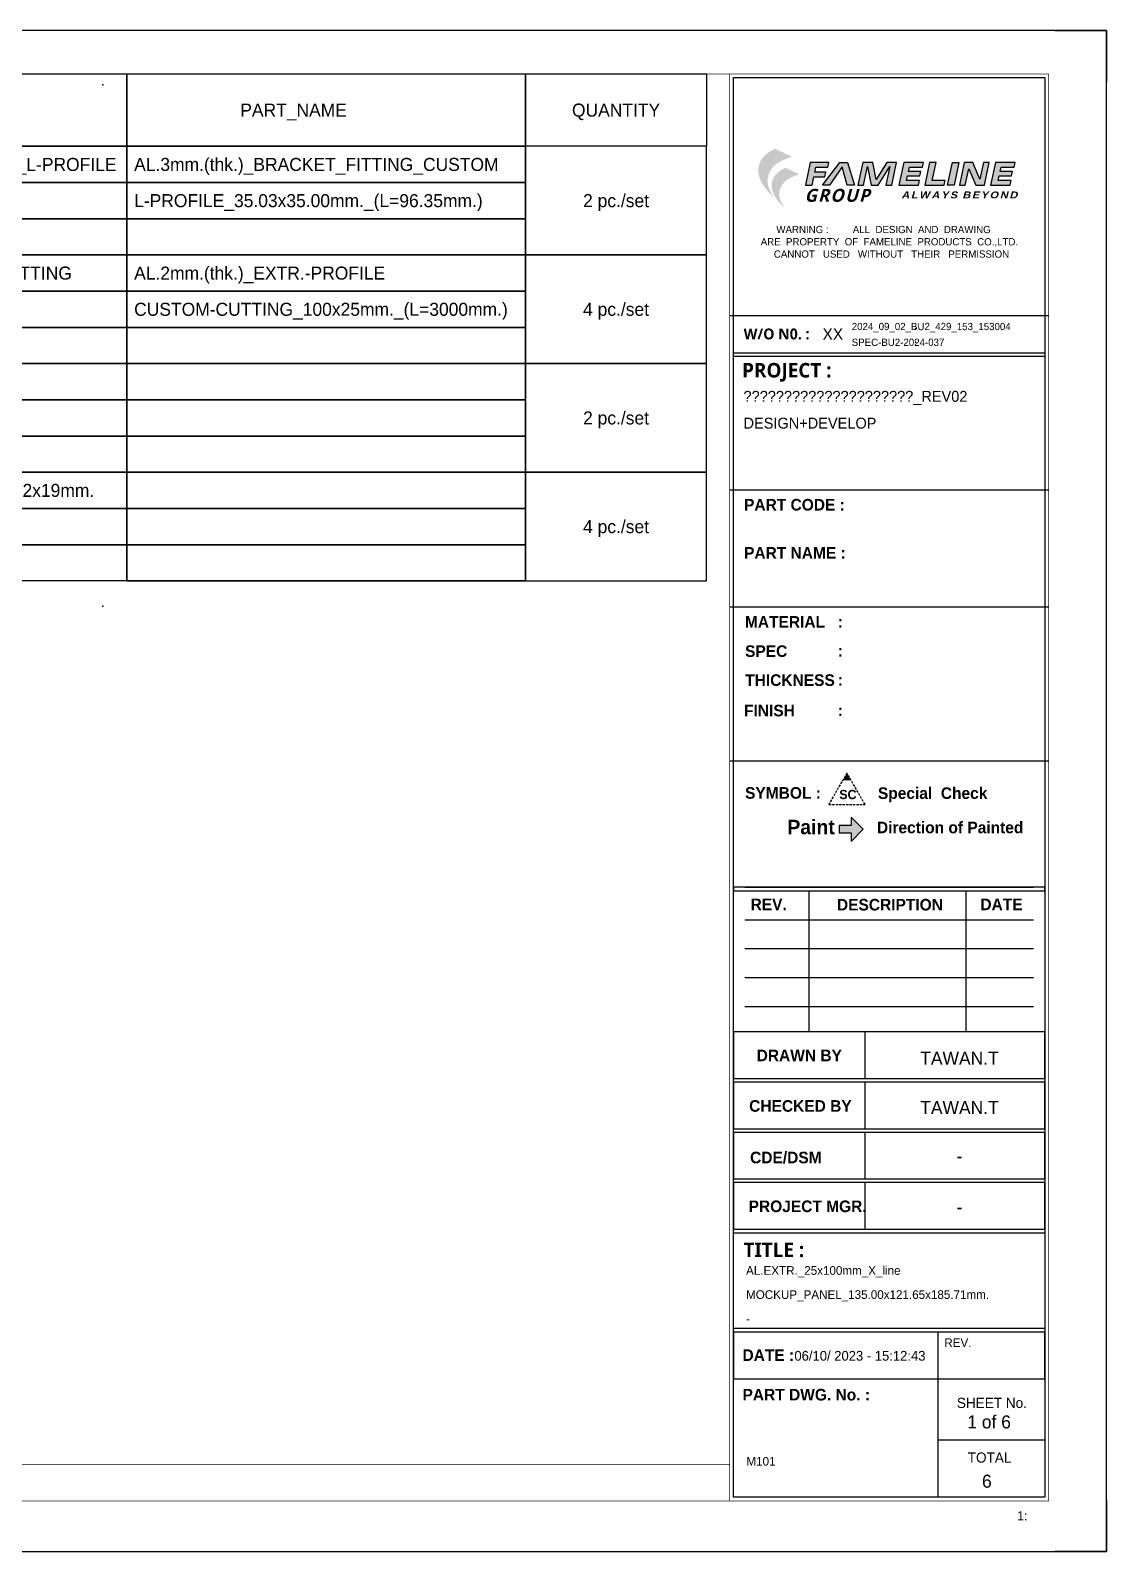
# Model space of a CAD drawing. Header units: millimetres. Extents: x -244126 to 368105, y -173968 to 259060.
# Drawn here: x 129.5 to 426.5, y 2857.8 to 3277.8 of the extents above; entities that cross this region are included whole.
import ezdxf
from ezdxf.enums import TextEntityAlignment as Align

# ---------------------------------------------------------------- set-up
doc = ezdxf.new("R2010")
doc.units = ezdxf.units.MM
doc.header["$MEASUREMENT"] = 0
doc.linetypes.add('005_GG_TA_LINE', pattern=[13.75, 5, -1.25, 1.25, -1.25, 5])
doc.linetypes.add('HIDDEN', pattern=[9.525, 6.35, -3.175])
for name, color, linetype in [('000 - D I M 0.25', 6, 'Continuous'), ('000 - L I N E 0.1', 1, 'Continuous'), ('000 - SYMBOL CON', 1, 'Continuous'), ('000 - T E X T', 4, 'Continuous'), ('000 - TITLEBLOCK', 4, 'Continuous'), ('002 - STRUCTURAL STEEL', 4, 'Continuous'), ('FL-Support ii', 5, 'Continuous'), ('T E X T', 4, 'Continuous')]:
    doc.layers.add(name, color=color, linetype=linetype)
doc.styles.add('BROWALLIA', font='BrowalliaUPC.ttf')
doc.styles.add('Cetury Gothic', font='GOTHIC.TTF')
doc.styles.add('MtXpl_BrowalliaUPC', font='BrowalliaUPC.ttf')
doc.styles.add('MtXpl_Century_Gothic', font='GOTHICB.TTF')
doc.styles.add('MtXpl_Malgun_Gothic', font='malgunbd.ttf')
doc.styles.add('TA', font='Cordia New.ttf', dxfattribs={"height": 4.5})

# ---------------------------------------------------------------- blocks, each defined once
blk = doc.blocks.new('A$Cfd196da9')
at = {"color": 0, "linetype": 'ByBlock', "const_width": 0.1}
blk.add_lwpolyline([(-143.5, -98), (96.5, -98), (96.5, 99), (-143.5, 99)], close=True, dxfattribs=at)
blk = doc.blocks.new('NEW LOGO FAMELINE')
h = blk.add_hatch(color=3)
h.dxf.hatch_style = 1
h.set_gradient(color1=(51, 51, 51), color2=(132, 132, 132), tint=1, name='INVHEMISPHERICAL')
edge = h.paths.add_edge_path()
edge.add_spline(control_points=[(167, -151.3), (166.2, -150.2), (164.6, -148), (161.9, -143.2), (159.3, -137.4), (158.4, -130.6), (159.4, -124.4), (161.9, -118.6), (166.8, -112.3), (175.3, -106.8), (182.7, -104.2), (186.7, -102.7)], knot_values=[0, 0, 0, 0, 3.999368, 8.221458, 16.423435, 22.935826, 28.683381, 35.030362, 41.70231, 52.106571, 65.045306, 65.045306, 65.045306, 65.045306], degree=3, periodic=0)
edge.add_line((186.7, -102.7), (167.5, -93.5))
edge.add_spline(control_points=[(167.5, -93.5), (165.3, -94.5), (160.7, -96.8), (154.8, -101.7), (150.3, -107.6), (148, -114.3), (147.8, -121.1), (149.6, -128.8), (153.3, -135.6), (157.9, -141.6), (162.1, -146.7), (165.3, -149.7), (167, -151.3)], knot_values=[0, 0, 0, 0, 7.114643, 15.455222, 22.761373, 29.246418, 36.248595, 42.954952, 52.716962, 59.173886, 65.493194, 72.469008, 72.469008, 72.469008, 72.469008], degree=3, periodic=0)
edge = h.paths.add_edge_path(flags=16)
edge.add_spline(control_points=[(174.4, -106.3), (174.1, -106.2), (172.5, -105.6), (168.6, -105.4), (162.7, -105.8), (156.2, -106.9), (152.6, -109.1), (151, -110.1)], knot_values=[0, 0, 0, 0, 1.056476, 5.025479, 11.599149, 18.811417, 24.352285, 24.352285, 24.352285, 24.352285], degree=3, periodic=0)
edge.add_spline(control_points=[(151, -110.1), (151.1, -109.8), (151.2, -109.5), (151.8, -108.3), (152.4, -107.3), (153.9, -105.1), (154.9, -104), (157.1, -101.7), (158.4, -100.5), (160.4, -99), (161.1, -98.5), (162.6, -97.6), (163.3, -97.1), (164.9, -96.2), (165.8, -95.8), (167, -95.2), (167.2, -95.1), (167.5, -95)], knot_values=[0.636744, 0.636744, 0.636744, 0.636744, 1.528083, 1.528083, 5.150301, 5.150301, 9.845601, 9.845601, 15.15015, 15.15015, 17.802424, 17.802424, 20.454698, 20.454698, 23.491903, 23.491903, 24.373762, 24.373762, 24.373762, 24.373762], degree=3, periodic=0)
edge.add_line((167.5, -95), (183.3, -102.6))
edge.add_spline(control_points=[(183.3, -102.6), (182.4, -102.9), (181.5, -103.2), (178.6, -104.4), (176.5, -105.2), (174.4, -106.3)], knot_values=[3.151221, 3.151221, 3.151221, 3.151221, 5.963358, 5.963358, 12.618488, 12.618488, 12.618488, 12.618488], degree=3, periodic=0)
h = blk.add_hatch(color=253)
h.dxf.hatch_style = 1
edge = h.paths.add_edge_path()
edge.add_spline(control_points=[(167.5, -95), (167.2, -95.1), (167, -95.2), (165.8, -95.8), (164.9, -96.2), (163.3, -97.1), (162.6, -97.6), (161.1, -98.5), (160.4, -99), (158.4, -100.5), (157.1, -101.7), (154.9, -104), (153.9, -105.1), (152.4, -107.3), (151.8, -108.3), (151.2, -109.5), (151.1, -109.8), (151, -110.1)], knot_values=[0.636744, 0.636744, 0.636744, 0.636744, 1.518603, 1.518603, 4.555808, 4.555808, 7.208082, 7.208082, 9.860357, 9.860357, 15.164905, 15.164905, 19.860205, 19.860205, 23.482423, 23.482423, 24.373762, 24.373762, 24.373762, 24.373762], degree=3, periodic=0)
edge.add_spline(control_points=[(151, -110.1), (152.6, -109.1), (156.2, -106.9), (162.7, -105.8), (168.6, -105.4), (172.5, -105.6), (174.1, -106.2), (174.4, -106.3)], knot_values=[0, 0, 0, 0, 5.540868, 12.753135, 19.326806, 23.295809, 24.352285, 24.352285, 24.352285, 24.352285], degree=3, periodic=0)
edge.add_spline(control_points=[(174.4, -106.3), (176.5, -105.2), (178.6, -104.4), (181.5, -103.2), (182.4, -102.9), (183.3, -102.6)], knot_values=[3.151221, 3.151221, 3.151221, 3.151221, 9.806351, 9.806351, 12.618488, 12.618488, 12.618488, 12.618488], degree=3, periodic=0)
edge.add_line((183.3, -102.6), (167.5, -95))
edge = h.paths.add_edge_path()
edge.add_spline(control_points=[(179.5, -116.8), (179.3, -116.9), (179.1, -117), (178.1, -117.4), (177.4, -117.8), (176, -118.5), (175.4, -118.9), (174.3, -119.6), (173.7, -120), (172, -121.3), (171, -122.3), (169.1, -124.2), (168.3, -125.1), (167.1, -126.9), (166.6, -127.7), (166.1, -128.8), (166, -129), (165.9, -129.2)], knot_values=[0.636744, 0.636744, 0.636744, 0.636744, 1.518603, 1.518603, 4.555808, 4.555808, 7.208082, 7.208082, 9.860357, 9.860357, 15.164905, 15.164905, 19.860205, 19.860205, 23.482423, 23.482423, 24.373762, 24.373762, 24.373762, 24.373762], degree=3, periodic=0)
edge.add_spline(control_points=[(165.9, -129.2), (166.3, -129), (166.6, -128.7), (167, -128.5)], knot_values=[0, 0, 0, 0, 1.522018, 1.522018, 1.522018, 1.522018], degree=3, periodic=0)
edge.add_spline(control_points=[(167, -128.5), (167.7, -128.1), (168.5, -127.7), (169.2, -127.3)], knot_values=[1.522018, 1.522018, 1.522018, 1.522018, 4.566053, 4.566053, 4.566053, 4.566053], degree=3, periodic=0)
edge.add_spline(control_points=[(169.2, -127.3), (169.5, -127.2), (170.2, -126.9), (171, -126.6), (171.6, -126.5)], knot_values=[4.566053, 4.566053, 4.566053, 4.566053, 5.540868, 7.610089, 7.610089, 7.610089, 7.610089], degree=3, periodic=0)
edge.add_spline(control_points=[(171.6, -126.5), (172.4, -126.3), (173.2, -126.1), (174, -126)], knot_values=[7.610089, 7.610089, 7.610089, 7.610089, 10.654125, 10.654125, 10.654125, 10.654125], degree=3, periodic=0)
edge.add_spline(control_points=[(174, -126), (174.6, -125.9), (175.8, -125.7), (177.1, -125.6), (177.8, -125.5)], knot_values=[10.654125, 10.654125, 10.654125, 10.654125, 12.753135, 15.220178, 15.220178, 15.220178, 15.220178], degree=3, periodic=0)
edge.add_spline(control_points=[(177.8, -125.5), (178.9, -125.5), (180.1, -125.4), (181.4, -125.4), (181.5, -125.4)], knot_values=[15.220178, 15.220178, 15.220178, 15.220178, 19.326806, 19.786231, 19.786231, 19.786231, 19.786231], degree=3, periodic=0)
edge.add_spline(control_points=[(181.5, -125.4), (182.1, -125.5), (182.8, -125.5), (183.4, -125.6)], knot_values=[19.786231, 19.786231, 19.786231, 19.786231, 22.069258, 22.069258, 22.069258, 22.069258], degree=3, periodic=0)
edge.add_spline(control_points=[(183.4, -125.6), (183.7, -125.6), (184.1, -125.7), (184.5, -125.8), (184.6, -125.9)], knot_values=[22.069258, 22.069258, 22.069258, 22.069258, 23.295809, 23.591276, 23.591276, 23.591276, 23.591276], degree=3, periodic=0)
edge.add_spline(control_points=[(184.6, -125.9), (184.8, -125.9), (185, -126), (185.2, -126.1)], knot_values=[23.591276, 23.591276, 23.591276, 23.591276, 24.352285, 24.352285, 24.352285, 24.352285], degree=3, periodic=0)
edge.add_spline(control_points=[(185.2, -126.1), (186.9, -125.2), (188.6, -124.5), (191, -123.5), (191.8, -123.3), (192.5, -123)], knot_values=[3.151221, 3.151221, 3.151221, 3.151221, 9.806351, 9.806351, 12.618488, 12.618488, 12.618488, 12.618488], degree=3, periodic=0)
edge.add_line((192.5, -123), (179.5, -116.8))
h = blk.add_hatch(color=3)
h.dxf.hatch_style = 1
h.set_gradient(color1=(51, 51, 51), color2=(132, 132, 132), tint=1, name='INVHEMISPHERICAL')
edge = h.paths.add_edge_path()
edge.add_spline(control_points=[(179.1, -163.1), (178.5, -162.2), (177.2, -160.4), (174.9, -156.5), (172.8, -151.7), (172, -146), (172.8, -140.9), (174.9, -136.2), (178.9, -131), (185.9, -126.5), (192, -124.3), (195.3, -123.1)], knot_values=[0, 0, 0, 0, 3.28902, 6.761203, 13.506384, 18.862075, 23.588778, 28.808439, 34.295348, 42.851654, 53.492273, 53.492273, 53.492273, 53.492273], degree=3, periodic=0)
edge.add_line((195.3, -123.1), (179.5, -115.6))
edge.add_spline(control_points=[(179.5, -115.6), (177.7, -116.4), (173.9, -118.3), (169.1, -122.3), (165.3, -127.2), (163.4, -132.7), (163.3, -138.3), (164.8, -144.6), (167.9, -150.2), (171.6, -155.1), (175.1, -159.3), (177.7, -161.8), (179.1, -163.1)], knot_values=[0, 0, 0, 0, 5.850974, 12.71014, 18.718608, 24.051811, 29.810295, 35.325501, 43.35363, 48.663707, 53.86061, 59.597414, 59.597414, 59.597414, 59.597414], degree=3, periodic=0)
edge = h.paths.add_edge_path(flags=16)
edge.add_spline(control_points=[(171.6, -126.5), (171, -126.6), (170.2, -126.9), (169.5, -127.2), (169.2, -127.3)], knot_values=[4.566053, 4.566053, 4.566053, 4.566053, 6.635274, 7.610089, 7.610089, 7.610089, 7.610089], degree=3, periodic=0)
edge.add_spline(control_points=[(169.2, -127.3), (168.5, -127.7), (167.7, -128.1), (167, -128.5)], knot_values=[1.522018, 1.522018, 1.522018, 1.522018, 4.566053, 4.566053, 4.566053, 4.566053], degree=3, periodic=0)
edge.add_spline(control_points=[(167, -128.5), (166.6, -128.7), (166.3, -129), (165.9, -129.2)], knot_values=[0, 0, 0, 0, 1.522018, 1.522018, 1.522018, 1.522018], degree=3, periodic=0)
edge.add_spline(control_points=[(165.9, -129.2), (166, -129), (166.1, -128.8), (166.6, -127.7), (167.1, -126.9), (168.3, -125.1), (169.1, -124.2), (171, -122.3), (172, -121.3), (173.7, -120), (174.3, -119.6), (175.4, -118.9), (176, -118.5), (177.4, -117.8), (178.1, -117.4), (179.1, -117), (179.3, -116.9), (179.5, -116.8)], knot_values=[0.636744, 0.636744, 0.636744, 0.636744, 1.528083, 1.528083, 5.150301, 5.150301, 9.845601, 9.845601, 15.15015, 15.15015, 17.802424, 17.802424, 20.454698, 20.454698, 23.491903, 23.491903, 24.373762, 24.373762, 24.373762, 24.373762], degree=3, periodic=0)
edge.add_line((179.5, -116.8), (192.5, -123))
edge.add_spline(control_points=[(192.5, -123), (191.8, -123.3), (191, -123.5), (188.6, -124.5), (186.9, -125.2), (185.2, -126.1)], knot_values=[3.151221, 3.151221, 3.151221, 3.151221, 5.963358, 5.963358, 12.618488, 12.618488, 12.618488, 12.618488], degree=3, periodic=0)
edge.add_spline(control_points=[(185.2, -126.1), (185, -126), (184.8, -125.9), (184.6, -125.9)], knot_values=[23.591276, 23.591276, 23.591276, 23.591276, 24.352285, 24.352285, 24.352285, 24.352285], degree=3, periodic=0)
edge.add_spline(control_points=[(184.6, -125.9), (184.5, -125.8), (184.1, -125.7), (183.7, -125.6), (183.4, -125.6)], knot_values=[22.069258, 22.069258, 22.069258, 22.069258, 22.364725, 23.591276, 23.591276, 23.591276, 23.591276], degree=3, periodic=0)
edge.add_spline(control_points=[(183.4, -125.6), (182.8, -125.5), (182.1, -125.5), (181.5, -125.4)], knot_values=[19.786231, 19.786231, 19.786231, 19.786231, 22.069258, 22.069258, 22.069258, 22.069258], degree=3, periodic=0)
edge.add_spline(control_points=[(181.5, -125.4), (181.4, -125.4), (180.1, -125.4), (178.9, -125.5), (177.8, -125.5)], knot_values=[15.220178, 15.220178, 15.220178, 15.220178, 15.679604, 19.786231, 19.786231, 19.786231, 19.786231], degree=3, periodic=0)
edge.add_spline(control_points=[(177.8, -125.5), (177.1, -125.6), (175.8, -125.7), (174.6, -125.9), (174, -126)], knot_values=[10.654125, 10.654125, 10.654125, 10.654125, 13.121167, 15.220178, 15.220178, 15.220178, 15.220178], degree=3, periodic=0)
edge.add_spline(control_points=[(174, -126), (173.2, -126.1), (172.4, -126.3), (171.6, -126.5)], knot_values=[7.610089, 7.610089, 7.610089, 7.610089, 10.654125, 10.654125, 10.654125, 10.654125], degree=3, periodic=0)
blk = doc.blocks.new('*U1670')
h = blk.add_hatch(color=3)
h.dxf.hatch_style = 1
h.paths.add_polyline_path([(510.88, 377.25), (512.73, 377.25), (513.23, 379.59), (516.26, 379.59), (516.54, 380.9), (513.5, 380.9), (513.78, 382.22), (517.05, 382.22), (517.34, 383.55), (512.22, 383.55)])
h.paths.add_polyline_path([(515.64, 377.25), (517.5, 377.25), (521.06, 382.34), (522.38, 377.25), (524.44, 377.25), (522.5, 383.55), (520.35, 383.55)])
h.paths.add_polyline_path([(528.02, 382.4), (529.06, 377.25), (530.93, 377.25), (534.14, 382.39), (533.05, 377.25), (534.73, 377.25), (536.07, 383.55), (533.35, 383.55), (530.4, 378.85), (529.51, 383.55), (526.71, 383.55), (525.37, 377.25), (526.93, 377.25)])
h.paths.add_polyline_path([(536.68, 377.25), (542.13, 377.25), (542.41, 378.58), (538.81, 378.58), (539.07, 379.83), (542.46, 379.83), (542.73, 381.07), (539.34, 381.07), (539.58, 382.22), (543.19, 382.22), (543.47, 383.55), (538.02, 383.55)])
h.paths.add_polyline_path([(543.82, 377.25), (549.18, 377.25), (549.46, 378.58), (545.9, 378.58), (546.95, 383.55), (545.16, 383.55)])
h.paths.add_polyline_path([(550.13, 377.25), (551.92, 377.25), (553.26, 383.55), (551.47, 383.55)])
h.paths.add_polyline_path([(553.37, 377.25), (555.01, 377.25), (555.97, 381.8), (557.88, 377.25), (560.29, 377.25), (561.63, 383.55), (560.03, 383.55), (559.05, 378.94), (557.1, 383.55), (554.71, 383.55)])
h.paths.add_polyline_path([(561.98, 377.25), (567.43, 377.25), (567.71, 378.58), (564.11, 378.58), (564.37, 379.83), (567.76, 379.83), (568.03, 381.07), (564.64, 381.07), (564.88, 382.22), (568.48, 382.22), (568.77, 383.55), (563.32, 383.55)])
h = blk.add_hatch(color=150)
h.dxf.hatch_style = 1
h.paths.add_polyline_path([(522.34, 214.96), (521.18, 212.96), (523.49, 212.96)])
at = {"layer": 'FL-Support ii'}
blk.add_hatch(color=1, dxfattribs=at).paths.add_polyline_path([(523.53, 200.43), (523.53, 202.76), (526.87, 199.42), (523.53, 196.08), (523.53, 198.41), (520.19, 198.41), (520.19, 200.43)])
at = {"color": 3, "linetype": 'Continuous'}
for p, q in [((490, 341.3), (578, 341.3)), ((490, 293.14), (578, 293.14)), ((578, 260.72), (490, 260.72)), ((578, 260.72), (490, 260.72)), ((578, 218.23), (490, 218.23)), ((511.81, 182.47), (511.81, 143.47)), ((555.19, 182.47), (555.19, 143.47)), ((494.21, 174.47), (573.79, 174.47)), ((527.24, 143.47), (527.24, 130.61)), ((527.24, 129.61), (527.24, 116.75)), ((527.24, 115.75), (527.24, 102.89)), ((527.24, 101.89), (527.24, 89.03)), ((547.4, 60.57), (547.4, 47.72)), ((547.4, 47.72), (547.4, 15)), ((547.4, 30.86), (577, 30.86))]:
    blk.add_line(p, q, dxfattribs=at)
at = {"color": 8, "linetype": 'Continuous'}
for p, q in [((494.21, 183.47), (573.79, 183.47)), ((494.21, 166.47), (573.79, 166.47)), ((494.21, 158.47), (573.79, 158.47)), ((494.21, 150.47), (573.79, 150.47))]:
    blk.add_line(p, q, dxfattribs=at)
at = {"color": 3}
for points in [[(517.34, 383.55), (512.22, 383.55), (510.88, 377.25), (512.73, 377.25), (513.23, 379.59), (516.26, 379.59), (516.54, 380.9), (513.5, 380.9), (513.78, 382.22), (517.05, 382.22), (517.34, 383.55)], [(515.64, 377.25), (520.35, 383.55), (522.5, 383.55), (524.44, 377.25), (522.38, 377.25), (521.06, 382.34), (517.5, 377.25), (515.64, 377.25)], [(525.37, 377.25), (526.93, 377.25), (528.02, 382.4), (529.06, 377.25), (530.93, 377.25), (534.14, 382.39), (533.05, 377.25), (534.73, 377.25), (536.07, 383.55), (533.35, 383.55), (530.4, 378.85), (529.51, 383.55), (526.71, 383.55), (525.37, 377.25)], [(546.95, 383.55), (545.16, 383.55), (543.82, 377.25), (549.18, 377.25), (549.46, 378.58), (545.9, 378.58), (546.95, 383.55)], [(551.47, 383.55), (553.26, 383.55), (551.92, 377.25), (550.13, 377.25), (551.47, 383.55)], [(553.37, 377.25), (555.01, 377.25), (555.97, 381.8), (557.88, 377.25), (560.29, 377.25), (561.63, 383.55), (560.03, 383.55), (559.05, 378.94), (557.1, 383.55), (554.71, 383.55), (553.37, 377.25)]]:
    blk.add_lwpolyline(points, dxfattribs=at)
for points in [[(539.58, 382.22), (543.19, 382.22), (543.47, 383.55), (538.02, 383.55), (536.68, 377.25), (542.13, 377.25), (542.41, 378.58), (538.81, 378.58), (539.07, 379.83), (542.46, 379.83), (542.73, 381.07), (539.34, 381.07)], [(564.88, 382.22), (568.48, 382.22), (568.77, 383.55), (563.32, 383.55), (561.98, 377.25), (567.43, 377.25), (567.71, 378.58), (564.11, 378.58), (564.37, 379.83), (567.76, 379.83), (568.03, 381.07), (564.64, 381.07)]]:
    blk.add_lwpolyline(points, close=True, dxfattribs=at)
at = {"color": 3, "linetype": 'Continuous'}
for points in [[(577, 330.96), (577, 329.96), (491, 329.96), (491, 330.96)], [(577, 182.47), (577, 183.47), (491, 183.47), (491, 182.47)], [(577, 130.61), (577, 143.47), (491, 143.47), (491, 130.61)], [(577, 116.75), (577, 129.61), (491, 129.61), (491, 116.75)], [(577, 102.89), (577, 115.75), (491, 115.75), (491, 102.89)], [(577, 89.03), (577, 101.89), (491, 101.89), (491, 89.03)], [(577, 88.03), (577, 61.57), (491, 61.57), (491, 88.03)], [(577, 47.72), (577, 60.57), (491, 60.57), (491, 47.72)], [(577, 47.72), (577, 15), (491, 15), (491, 47.72)]]:
    blk.add_lwpolyline(points, close=True, dxfattribs=at)
at = {"color": 150, "linetype": 'HIDDEN', "ltscale": 0.1}
blk.add_lwpolyline([(517.34, 206.3), (527.34, 206.3), (522.34, 214.96), (517.34, 206.3)], dxfattribs=at)
for p in [(317, 405), (541.3, 337.59), (541.3, 333.89), (317, 261)]:
    blk.add_point(p)
at = {"layer": '000 - L I N E 0.1', "color": 21, "linetype": 'Continuous'}
for points in [[(579.76, 420), (594, 420), (594, 405.76)], [(594, 14.24), (594, 0), (579.76, 0)]]:
    blk.add_lwpolyline(points, dxfattribs=at)
at = {"layer": '000 - T E X T', "color": 3, "const_width": 0.2}
blk.add_lwpolyline([(578, 14), (490, 14), (490, 408), (578, 408)], close=True, dxfattribs=at)
at = {"layer": '000 - T E X T', "color": 3}
blk.add_lwpolyline([(577, 15), (491, 15), (491, 407), (577, 407)], close=True, dxfattribs=at)
at = {"layer": '000 - T E X T', "color": 3, "const_width": 0.2}
blk.add_lwpolyline([(10, 24), (490, 24)], dxfattribs=at)
at = {"layer": '000 - TITLEBLOCK', "color": 250}
blk.add_lwpolyline([(0, 0), (594, 0), (594, 420), (0, 420)], close=True, dxfattribs=at)
at = {"layer": 'FL-Support ii', "color": 5}
blk.add_lwpolyline([(523.53, 196.08), (526.87, 199.42), (523.53, 202.76), (523.53, 200.43), (520.19, 200.43), (520.19, 198.41), (523.53, 198.41)], close=True, dxfattribs=at)
at = {"color": 3, "xscale": 0.2379114290367492, "yscale": 0.2379114290367492, "zscale": 0.2379114290367492}
blk.add_blockref('NEW LOGO FAMELINE', (462.69, 409.57), dxfattribs=at)
at = {"layer": '000 - T E X T', "color": 3, "xscale": 2, "yscale": 2, "zscale": 2}
blk.add_blockref('A$Cfd196da9', (297, 210), dxfattribs=at)
at = {"color": 4, "style": 'Cetury Gothic'}
blk.add_text(' 1:', height=2.502, dxfattribs=at).set_placement((568.4, 8.64))
at = {"color": 2, "attachment_point": 1, "style": 'Cetury Gothic'}
for s, width, insert, char_height in [('{\\f@Meiryo UI|b1|i1|c0|p34;\\T1.1;GROUP}', 22.5192, (510.65, 376.25), 3.5687), ('{\\fArial Black|b0|i1|c0|p34;\\T1.2;ALWAYS BEYOND}', 36.507, (537.36, 375.53), 1.9033)]:
    blk.add_mtext_dynamic_manual_height_columns(s, width=width, gutter_width=5.95, heights=[0], dxfattribs=dict(at, insert=insert, char_height=char_height))
at = {"color": 4, "style": 'TA'}
blk.add_attdef('PAPER_SIZE', text='', height=2.5, dxfattribs=at).set_placement((568.6, 9.97), align=Align.MIDDLE_RIGHT)
blk.add_attdef('SCALE_SIZE', text='', height=2.5, dxfattribs=at).set_placement((573.51, 10.03), align=Align.MIDDLE_LEFT)
at = {"layer": '000 - D I M 0.25', "color": 2, "insert": (518.99, 202.05), "char_height": 4, "width": 134.2273, "attachment_point": 3, "style": 'BROWALLIA'}
blk.add_mtext('{\\fBrowalliaUPC|b1|i0|c222|p34;Paint}', dxfattribs=at)
at = {"layer": '000 - T E X T', "linetype": '005_GG_TA_LINE', "insert": (506.85, 55.4), "char_height": 2.6877, "attachment_point": 1, "style": 'Cetury Gothic'}
blk.add_mtext(' 06/10/ 2023 - 15:12:43 ', dxfattribs=at)
at = {"layer": '000 - T E X T', "color": 250, "style": 'TA'}
for tag, height, p in [('SUPERLINK', 2, (17.26, 415.77)), ('NAMEFILE', 2, (17.26, 411.76)), ('SC', 40, (3.36, 375.21))]:
    blk.add_attdef(tag, text='', height=height, dxfattribs=at).set_placement(p, align=Align.MIDDLE_LEFT)
at = {"layer": '000 - T E X T', "color": 4, "style": 'TA'}
for tag, height, p in [('NAME_JOB_1', 2, (523.67, 338.25)), ('NAME_JOB_2', 2, (523.67, 333.89)), ('NAME_PROJECT_1', 3, (493.81, 318.97)), ('NAME_PROJECT_2', 3, (493.81, 311.57)), ('NAME_PROJECT_3', 3, (493.81, 304.17)), ('CODE_VALUE_1', 1.9, (521.15, 289.12)), ('CODE_VALUE_2', 1.9, (521.15, 283.12)), ('PART_NAME_VALUE_1', 1.9, (521.15, 275.87)), ('PART_NAME_VALUE_2', 1.9, (521.15, 269.87)), ('PART_NAME_VALUE_3', 1.9, (521.15, 263.87)), ('MATTERIAL_VALUE_1', 3.6, (521.96, 256.9)), ('SPEC_VALUE', 3.6, (521.96, 248.68)), ('THICKNESS_VALUE', 3.6, (521.96, 240.53)), ('COATING_VALUE_1', 3.6, (521.96, 232.5)), ('COATING_VALUE_2', 3.6, (521.96, 224.47)), ('NAME_TITLE_1', 2.4, (494.51, 77.62)), ('NAME_TITLE_2', 2.4, (494.51, 70.96)), ('NAME_TITLE_3', 2.4, (494.51, 64.3)), ('DRAWING_NO1', 2.4, (494.61, 32.92)), ('DRAWING_NO2', 2.4, (494.61, 24.91))]:
    blk.add_attdef(tag, text='', height=height, dxfattribs=at).set_placement(p, align=Align.MIDDLE_LEFT)
for tag, p in [('NAME_DAFT', (553.41, 136.22)), ('NAME_CHECKED', (553.41, 122.6)), ('NAME_DESIGNER', (553.41, 109.21)), ('NAME_DESIGN_MGR', (553.41, 95.12))]:
    blk.add_attdef(tag, text='', height=3.6, dxfattribs=at).set_placement(p, align=Align.MIDDLE_CENTER)
for tag, p, height in [('REV', (553.53, 50.25), 3.75), ('NAME_REMARK', (55.29, 17.3), 4)]:
    blk.add_attdef(tag, p, '', height=height, dxfattribs=at)
at = {"layer": '000 - T E X T', "color": 4, "style": 'Cetury Gothic'}
for tag, p in [('SHEET_NO.', (561.58, 34)), ('TOTAL_SHEET_NO.', (560.97, 17.64))]:
    blk.add_attdef(tag, text='', height=3.6, dxfattribs=at).set_placement(p, align=Align.CENTER)
at = {"layer": 'T E X T', "color": 4, "linetype": '005_GG_TA_LINE'}
for s, height, style, p in [(' WARNING :         ALL  DESIGN  AND  DRAWING', 2, 'Cetury Gothic', (502.13, 364.03)), ('ARE  PROPERTY  OF  FAMELINE  PRODUCTS  CO.,LTD.', 2, 'Cetury Gothic', (498.55, 360.65)), (' CANNOT   USED   WITHOUT   THEIR   PERMISSION', 2, 'Cetury Gothic', (501.44, 357.26)), ('W/O N0. :', 3, 'MtXpl_Malgun_Gothic', (493.85, 334.69)), ('XX', 3.2, 'Cetury Gothic', (515.6, 334.57)), ('PROJECT :', 4, 'MtXpl_Malgun_Gothic', (493.42, 324.18)), ('PART CODE :', 3.2, 'MtXpl_Century_Gothic', (493.95, 287.44)), ('PART NAME :', 3.2, 'MtXpl_Century_Gothic', (493.95, 274.15)), ('MATERIAL', 3.2, 'MtXpl_Century_Gothic', (494.19, 255.1)), (':', 3.2, 'MtXpl_Century_Gothic', (519.82, 255.1)), ('SPEC', 3.2, 'MtXpl_Century_Gothic', (494.23, 247.02)), (':', 3.2, 'MtXpl_Century_Gothic', (519.82, 247.1)), ('THICKNESS', 3.2, 'MtXpl_Century_Gothic', (494.27, 239.02)), (':', 3.2, 'MtXpl_Century_Gothic', (519.82, 239.1)), ('FINISH', 3.2, 'MtXpl_Century_Gothic', (493.94, 230.61)), (':', 3.2, 'MtXpl_Century_Gothic', (519.82, 230.69)), ('SYMBOL :', 3.2, 'MtXpl_Century_Gothic', (494.23, 207.87)), ('Special  Check', 3.2, 'MtXpl_Century_Gothic', (530.9, 207.81)), ('Direction of Painted', 3.2, 'MtXpl_Century_Gothic', (530.62, 198.33)), ('REV.', 3.2, 'MtXpl_Century_Gothic', (495.75, 177.09)), ('DESCRIPTION', 3.2, 'MtXpl_Century_Gothic', (519.59, 177.01)), ('DATE', 3.2, 'MtXpl_Century_Gothic', (559.18, 177.09)), ('DRAWN BY', 3.2, 'MtXpl_Century_Gothic', (497.43, 135.38)), ('CHECKED BY', 3.2, 'MtXpl_Century_Gothic', (495.36, 121.44)), ('CDE/DSM', 3.2, 'MtXpl_Century_Gothic', (495.62, 107.2)), ('PROJECT MGR.', 3.2, 'MtXpl_Century_Gothic', (495.21, 93.73)), ('TITLE :', 4, 'MtXpl_Malgun_Gothic', (493.8, 81.32)), ('REV.', 2.4, 'Cetury Gothic', (549.23, 56.46)), ('DATE :', 3.2, 'MtXpl_Century_Gothic', (493.52, 52.64)), ('PART DWG. No. :', 3.2, 'MtXpl_Century_Gothic', (493.53, 41.72)), ('SHEET No.', 2.8, 'Cetury Gothic', (552.68, 39.65)), ('TOTAL', 2.8, 'Cetury Gothic', (555.68, 24.56))]:
    blk.add_text(s, height=height, dxfattribs=dict(at, style=style)).set_placement(p)
at = {"layer": 'T E X T', "color": 150, "insert": (520.24, 210.31), "char_height": 2.56, "attachment_point": 1, "style": 'Cetury Gothic'}
blk.add_mtext('{\\fCentury Gothic|b1|i0|c0|p34;SC}', dxfattribs=at)
blk = doc.blocks.new('*U191')
at = {"layer": '002 - STRUCTURAL STEEL', "color": 0, "linetype": 'ByBlock'}
blk.add_lwpolyline([(0, 20), (50, 20), (50, 0), (0, 0)], close=True, dxfattribs=at)
blk = doc.blocks.new('*U195')
at = {"layer": '002 - STRUCTURAL STEEL', "color": 0, "linetype": 'ByBlock'}
blk.add_lwpolyline([(0, 5), (55, 5), (55, 0), (0, 0)], close=True, dxfattribs=at)
blk = doc.blocks.new('*U190')
at = {"layer": '002 - STRUCTURAL STEEL', "color": 0, "linetype": 'ByBlock'}
blk.add_lwpolyline([(0, 30), (50, 30), (50, 0), (0, 0)], close=True, dxfattribs=at)
blk = doc.blocks.new('*U194')
at = {"layer": '002 - STRUCTURAL STEEL', "color": 0, "linetype": 'ByBlock'}
blk.add_lwpolyline([(0, 10), (55, 10), (55, 0), (0, 0)], close=True, dxfattribs=at)
blk = doc.blocks.new('*U196')
at = {"layer": '000 - SYMBOL CON', "color": 0}
for points in [[(25, 0), (80, 0), (80, -15), (25, -15)], [(80, -15), (135, -15), (135, 0), (80, 0)]]:
    blk.add_lwpolyline(points, close=True, dxfattribs=at)
at = {"layer": '000 - SYMBOL CON', "color": 0, "xscale": 0.5, "yscale": 0.5, "zscale": 0.5}
for p in [(0, 0), (135, 0)]:
    blk.add_blockref('*U191', p, dxfattribs=at)
at = {"layer": '000 - SYMBOL CON', "color": 0}
for p in [(25, 0), (80, 0)]:
    blk.add_blockref('*U194', p, dxfattribs=at)
at = {"layer": '000 - SYMBOL CON', "color": 0, "xscale": -0.5, "yscale": 0.5, "zscale": 0.5, "rotation": 180}
for p in [(0, 0), (135, 0)]:
    blk.add_blockref('*U190', p, dxfattribs=at)
at = {"layer": '000 - SYMBOL CON', "color": 250}
for p in [(25, -5), (80, -5), (25, -10), (80, -10), (25, -15), (80, -15)]:
    blk.add_blockref('*U195', p, dxfattribs=at)
at = {"color": 0, "style": 'TA'}
for s, p in [('SYM.PART', (12.5, 5)), ('PART_CODE', (51, 5)), ('PART_NAME', (103, 5)), ('QUANTITY', (147.5, 5))]:
    blk.add_text(s, height=1.8, dxfattribs=at).set_placement(p, align=Align.MIDDLE_CENTER)
for tag, p in [('CODE_VALUE_1', (26, -2.5)), ('PART_NAME_VALUE_1', (81, -2.5)), ('CODE_VALUE_2', (26, -7.5)), ('PART_NAME_VALUE_2', (81, -7.5)), ('PART_NAME_VALUE_3', (81, -12.5))]:
    blk.add_attdef(tag, text='', height=1.8, dxfattribs=at).set_placement(p, align=Align.MIDDLE_LEFT)
at = {"color": 0}
for tag, style, p in [('NO.CODE', 'MtXpl_BrowalliaUPC', (12.5, -7.5)), ('TOTAL_VALUE', 'TA', (147.5, -7.5))]:
    blk.add_attdef(tag, text='', height=1.8, dxfattribs=dict(at, style=style)).set_placement(p, align=Align.MIDDLE_CENTER)
blk = doc.blocks.new('*U197')
at = {"layer": '000 - SYMBOL CON', "color": 0}
for points in [[(25, 0), (80, 0), (80, -15), (25, -15)], [(80, -15), (135, -15), (135, 0), (80, 0)]]:
    blk.add_lwpolyline(points, close=True, dxfattribs=at)
at = {"layer": '000 - SYMBOL CON', "color": 0, "xscale": -0.5, "yscale": 0.5, "zscale": 0.5, "rotation": 180}
for p in [(0, 0), (135, 0)]:
    blk.add_blockref('*U190', p, dxfattribs=at)
at = {"layer": '000 - SYMBOL CON', "color": 250}
for p in [(25, -5), (80, -5), (25, -10), (80, -10), (25, -15), (80, -15)]:
    blk.add_blockref('*U195', p, dxfattribs=at)
at = {"color": 0, "style": 'TA'}
for tag, p in [('CODE_VALUE_1', (26, -2.5)), ('PART_NAME_VALUE_1', (81, -2.5)), ('CODE_VALUE_2', (26, -7.5)), ('PART_NAME_VALUE_2', (81, -7.5)), ('PART_NAME_VALUE_3', (81, -12.5))]:
    blk.add_attdef(tag, text='', height=1.8, dxfattribs=at).set_placement(p, align=Align.MIDDLE_LEFT)
at = {"color": 0}
for tag, style, p in [('NO.CODE', 'MtXpl_BrowalliaUPC', (12.5, -7.5)), ('TOTAL_VALUE', 'TA', (147.5, -7.5))]:
    blk.add_attdef(tag, text='', height=1.8, dxfattribs=dict(at, style=style)).set_placement(p, align=Align.MIDDLE_CENTER)

msp = doc.modelspace()

# ---------------------------------------------------------------- block references
ref = msp.add_blockref('*U1670', (-167.46682, 2857.78308))
ref.add_attrib('NAME_JOB_1', '2024_09_02_BU2_429_153_153004', dxfattribs={"layer": '000 - T E X T', "color": 4, "height": 2, "style": 'TA'}).set_placement((356.19818, 3196.03312), align=Align.MIDDLE_LEFT)
ref.add_attrib('NAME_JOB_2', 'SPEC-BU2-2024-037', dxfattribs={"layer": '000 - T E X T', "color": 4, "height": 2, "style": 'TA'}).set_placement((356.19818, 3191.66983), align=Align.MIDDLE_LEFT)
ref.add_attrib('NAME_PROJECT_1', 'สวนสัตว์แห่งใหม่ย่านคลองหก_REV02', dxfattribs={"layer": '000 - T E X T', "color": 4, "height": 3, "style": 'TA'}).set_placement((326.33973, 3176.75215), align=Align.MIDDLE_LEFT)
ref.add_attrib('NAME_PROJECT_2', 'DESIGN+DEVELOP', dxfattribs={"layer": '000 - T E X T', "color": 4, "height": 3, "style": 'TA'}).set_placement((326.33973, 3169.35215), align=Align.MIDDLE_LEFT)
ref.add_attrib('NAME_DAFT', 'TAWAN.T', dxfattribs={"layer": '000 - T E X T', "color": 4, "height": 3.6, "style": 'TA'}).set_placement((385.94416, 2993.99915), align=Align.MIDDLE_CENTER)
ref.add_attrib('NAME_CHECKED', 'TAWAN.T', dxfattribs={"layer": '000 - T E X T', "color": 4, "height": 3.6, "style": 'TA'}).set_placement((385.94416, 2980.37825), align=Align.MIDDLE_CENTER)
ref.add_attrib('NAME_DESIGNER', '-', dxfattribs={"layer": '000 - T E X T', "color": 4, "height": 3.6, "style": 'TA'}).set_placement((385.94416, 2966.99434), align=Align.MIDDLE_CENTER)
ref.add_attrib('NAME_DESIGN_MGR', '-', dxfattribs={"layer": '000 - T E X T', "color": 4, "height": 3.6, "style": 'TA'}).set_placement((385.94416, 2952.89944), align=Align.MIDDLE_CENTER)
ref.add_attrib('NAME_TITLE_1', 'AL.EXTR._25x100mm_X_line', dxfattribs={"layer": '000 - T E X T', "color": 4, "height": 2.4, "style": 'TA'}).set_placement((327.03973, 2935.40042), align=Align.MIDDLE_LEFT)
ref.add_attrib('NAME_TITLE_2', 'MOCKUP_PANEL_135.00x121.65x185.71mm.', dxfattribs={"layer": '000 - T E X T', "color": 4, "height": 2.4, "style": 'TA'}).set_placement((327.03973, 2928.74042), align=Align.MIDDLE_LEFT)
ref.add_attrib('NAME_TITLE_3', '-', dxfattribs={"layer": '000 - T E X T', "color": 4, "height": 2.4, "style": 'TA'}).set_placement((327.03973, 2922.08042), align=Align.MIDDLE_LEFT)
ref.add_attrib('DRAWING_NO2', 'M101', dxfattribs={"layer": '000 - T E X T', "color": 4, "height": 2.4, "style": 'TA'}).set_placement((327.14405, 2882.69757), align=Align.MIDDLE_LEFT)
ref.add_attrib('SHEET_NO.', '1 of 6', dxfattribs={"layer": '000 - T E X T', "color": 4, "height": 3.6, "style": 'Cetury Gothic'}).set_placement((394.11212, 2891.78082), align=Align.CENTER)
ref.add_attrib('TOTAL_SHEET_NO.', '6', dxfattribs={"layer": '000 - T E X T', "color": 4, "height": 3.6, "style": 'Cetury Gothic'}).set_placement((393.49902, 2875.42292), align=Align.CENTER)
at = {"layer": '000 - SYMBOL CON', "color": 4}
ref = msp.add_blockref('*U196', (-3.84236, 3245.78308), dxfattribs=dict(at, xscale=2, yscale=2, zscale=2))
ref.add_attrib('NO.CODE', 'AL.L-1', dxfattribs={"layer": '0', "color": 0, "height": 3.6, "style": 'MtXpl_BrowalliaUPC'}).set_placement((21.15764, 3230.78308), align=Align.MIDDLE_CENTER)
ref.add_attrib('CODE_VALUE_1', 'AL._BRACKET_FITTING_CUSTOM_L-PROFILE', dxfattribs={"layer": '0', "color": 0, "height": 3.6, "style": 'TA'}).set_placement((48.15764, 3240.78308), align=Align.MIDDLE_LEFT)
ref.add_attrib('CODE_VALUE_2', '35.03x35.00mm._(L=96.35mm.)', dxfattribs={"layer": '0', "color": 0, "height": 3.6, "style": 'TA'}).set_placement((48.15764, 3230.78308), align=Align.MIDDLE_LEFT)
ref.add_attrib('PART_NAME_VALUE_2', 'L-PROFILE_35.03x35.00mm._(L=96.35mm.)', dxfattribs={"layer": '0', "color": 0, "height": 3.6, "style": 'TA'}).set_placement((158.15764, 3230.78308), align=Align.MIDDLE_LEFT)
ref.add_attrib('PART_NAME_VALUE_1', 'AL.3mm.(thk.)_BRACKET_FITTING_CUSTOM', dxfattribs={"layer": '0', "color": 0, "height": 3.6, "style": 'TA'}).set_placement((158.15764, 3240.78308), align=Align.MIDDLE_LEFT)
ref.add_attrib('TOTAL_VALUE', '2 pc./set', dxfattribs={"layer": '0', "color": 0, "height": 3.6, "style": 'TA'}).set_placement((291.15764, 3230.78308), align=Align.MIDDLE_CENTER)
ref = msp.add_blockref('*U197', (-3.84236, 3215.78308), dxfattribs=dict(at, xscale=2, yscale=2, zscale=2))
ref.add_attrib('NO.CODE', 'AL.EXTR.-1', dxfattribs={"layer": '0', "color": 0, "height": 3.6, "style": 'MtXpl_BrowalliaUPC'}).set_placement((21.15764, 3200.78308), align=Align.MIDDLE_CENTER)
ref.add_attrib('CODE_VALUE_1', 'AL._EXTR.-PROFILE_CUSTOM-CUTTING', dxfattribs={"layer": '0', "color": 0, "height": 3.6, "style": 'TA'}).set_placement((48.15764, 3210.78308), align=Align.MIDDLE_LEFT)
ref.add_attrib('CODE_VALUE_2', '100x25mm._(L=100mm.)', dxfattribs={"layer": '0', "color": 0, "height": 3.6, "style": 'TA'}).set_placement((48.15764, 3200.78308), align=Align.MIDDLE_LEFT)
ref.add_attrib('PART_NAME_VALUE_2', 'CUSTOM-CUTTING_100x25mm._(L=3000mm.)', dxfattribs={"layer": '0', "color": 0, "height": 3.6, "style": 'TA'}).set_placement((158.15764, 3200.78308), align=Align.MIDDLE_LEFT)
ref.add_attrib('PART_NAME_VALUE_1', 'AL.2mm.(thk.)_EXTR.-PROFILE', dxfattribs={"layer": '0', "color": 0, "height": 3.6, "style": 'TA'}).set_placement((158.15764, 3210.78308), align=Align.MIDDLE_LEFT)
ref.add_attrib('TOTAL_VALUE', '4 pc./set', dxfattribs={"layer": '0', "color": 0, "height": 3.6, "style": 'TA'}).set_placement((291.15764, 3200.78308), align=Align.MIDDLE_CENTER)
ref = msp.add_blockref('*U197', (-3.84236, 3185.78308), dxfattribs=dict(at, xscale=2, yscale=2, zscale=2))
ref.add_attrib('NO.CODE', 'AL.-FAS-1', dxfattribs={"layer": '0', "color": 0, "height": 3.6, "style": 'MtXpl_BrowalliaUPC'}).set_placement((21.15764, 3170.78308), align=Align.MIDDLE_CENTER)
ref.add_attrib('CODE_VALUE_1', 'SS.HEX_BOLT_M8x25', dxfattribs={"layer": '0', "color": 0, "height": 3.6, "style": 'TA'}).set_placement((48.15764, 3180.78308), align=Align.MIDDLE_LEFT)
ref.add_attrib('TOTAL_VALUE', '2 pc./set', dxfattribs={"layer": '0', "color": 0, "height": 3.6, "style": 'TA'}).set_placement((291.15764, 3170.78308), align=Align.MIDDLE_CENTER)
ref = msp.add_blockref('*U197', (-3.84236, 3155.78308), dxfattribs=dict(at, xscale=2, yscale=2, zscale=2))
ref.add_attrib('NO.CODE', 'AL.-FAS-2', dxfattribs={"layer": '0', "color": 0, "height": 3.6, "style": 'MtXpl_BrowalliaUPC'}).set_placement((21.15764, 3140.78308), align=Align.MIDDLE_CENTER)
ref.add_attrib('CODE_VALUE_1', 'SS.SELF_DRILLING_SCREW_NO.12x19mm.', dxfattribs={"layer": '0', "color": 0, "height": 3.6, "style": 'TA'}).set_placement((48.15764, 3150.78308), align=Align.MIDDLE_LEFT)
ref.add_attrib('CODE_VALUE_2', '(HEX)', dxfattribs={"layer": '0', "color": 0, "height": 3.6, "style": 'TA'}).set_placement((48.15764, 3140.78308), align=Align.MIDDLE_LEFT)
ref.add_attrib('TOTAL_VALUE', '4 pc./set', dxfattribs={"layer": '0', "color": 0, "height": 3.6, "style": 'TA'}).set_placement((291.15764, 3140.78308), align=Align.MIDDLE_CENTER)

doc.saveas('drawing.dxf')
